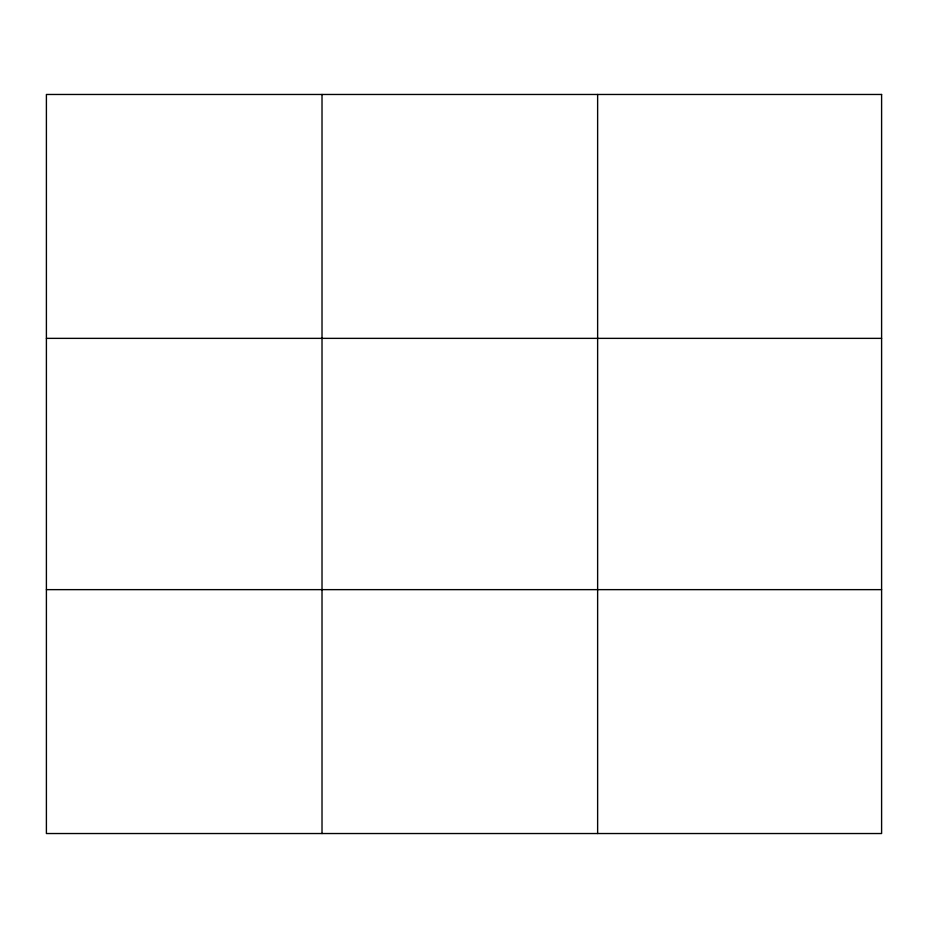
<?xml version="1.0" encoding="UTF-8"?>
<svg xmlns="http://www.w3.org/2000/svg" width="928" height="928" viewBox="0 0 928 928"><rect width="100%" height="100%" fill="white"/><g stroke="black" fill="none" stroke-linecap="round" stroke-linejoin="round"><path stroke-width="1.39" d="M322.016 94.47L322.016 833.53M597.632 94.47L597.632 833.53M46.4 338.36L881.6 338.36M46.4 589.64L881.6 589.64M881.6 94.47L881.6 833.53L46.4 833.53L46.4 94.47L881.6 94.47"/></g></svg>
